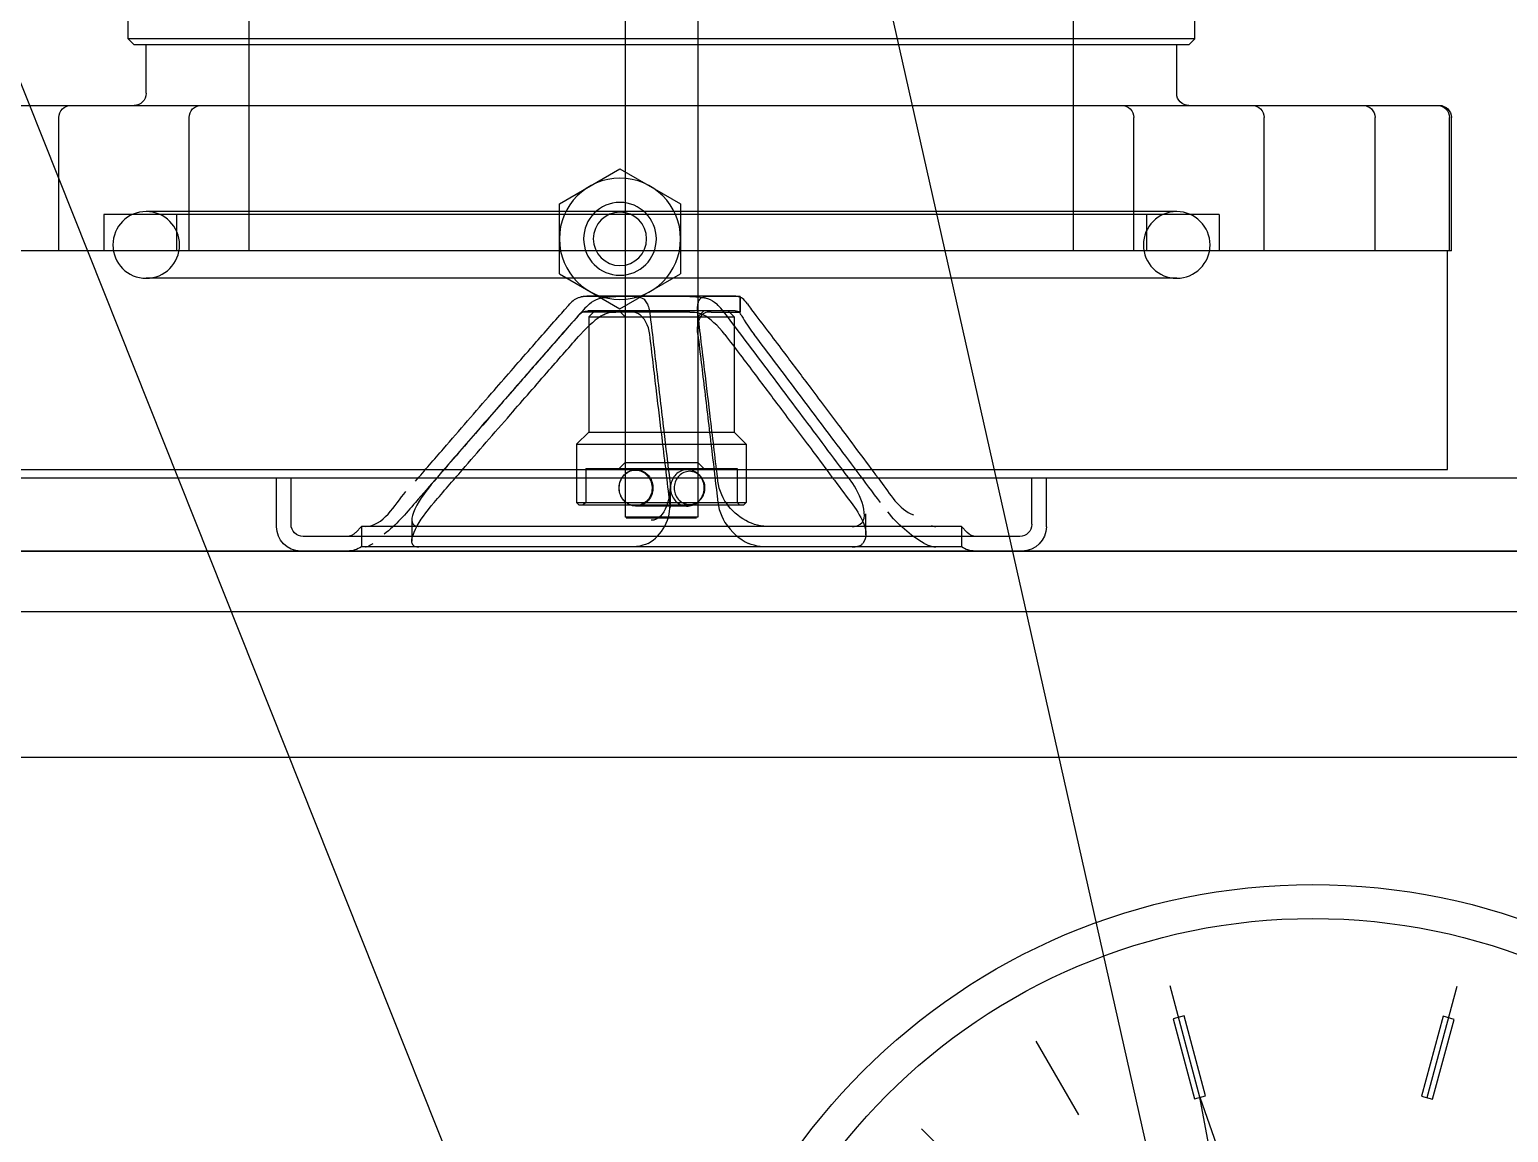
# Model space of a CAD drawing. Header units: millimetres. Extents: x 35720 to 50764, y -47170 to -36532.
# Drawn here: x 40905.2 to 41027.1, y -38259.8 to -38168.9 of the extents above; entities that cross this region are included whole.
import ezdxf

# ---------------------------------------------------------------- set-up
doc = ezdxf.new("R2010")
doc.units = ezdxf.units.MM
doc.header["$LTSCALE"] = 13
doc.linetypes.add('CENTER', pattern=[50.8, 31.75, -6.35, 6.35, -6.35])
doc.layers.get('0').update_dxf_attribs({"color": 1, "linetype": 'CENTER'})
for name, color, linetype in [('01', 7, 'Continuous'), ('08', 1, 'Continuous'), ('3中心线层', 1, 'CENTER'), ('DIM', 4, 'Continuous')]:
    doc.layers.add(name, color=color, linetype=linetype)

# ---------------------------------------------------------------- blocks, each defined once
blk = doc.blocks.new('030534651230.')
at = {"layer": '01', "ltscale": 45.628538}
blk.add_lwpolyline([(62503.94, -30067.18), (62503.94, -30054.18, -0.414214), (62515.94, -30042.18), (63461.94, -30042.18, -0.414214), (63473.94, -30054.18), (63473.94, -30067.18), (63467.94, -30067.18), (63467.94, -30054.18, 0.414214), (63461.94, -30048.18), (62515.94, -30048.18, 0.414214), (62509.94, -30054.18), (62509.94, -30067.18)], format="xyb", close=True, dxfattribs=at)
for points in [[(62582.94, -30048.18), (63394.94, -30048.18), (63394.94, -32198.18), (62582.94, -32198.18)], [(62516.94, -30053.18), (63460.94, -30053.18), (63460.94, -30065.18), (62516.94, -30065.18)]]:
    blk.add_lwpolyline(points, close=True, dxfattribs=at)
blk = doc.blocks.new('压力释放阀2')
at = {"color": 6, "linetype": 'Continuous'}
for p, q in [((-6, 48.97), (-6, -21.93)), ((0, 48.97), (0, -21.93)), ((-37, 0), (-37, 31)), ((31, 0), (31, 31)), ((-47, 17.5), (-47, 23)), ((41, 17.5), (41, 23)), ((-46.5, 17), (-47, 17.5)), ((-47, 17.5), (41, 17.5)), ((40.5, 17), (41, 17.5)), ((-46.5, 17), (40.5, 17)), ((-45.5, 13), (-45.5, 17)), ((39.5, 13), (39.5, 17)), ((-68.16, 0), (-68.16, 11)), ((-68, 0), (-68, 11)), ((61.16, 12), (-67.16, 12)), ((-61.86, 0), (-61.86, 11)), ((-52.71, 0), (-52.71, 11)), ((-41.96, 0), (-41.96, 11)), ((35.96, 0), (35.96, 11)), ((46.71, 0), (46.71, 11)), ((0.42, 6.77), (-4.58, 3.89)), ((5.42, 3.89), (0.42, 6.77)), ((-4.58, 3.89), (-4.58, -1.89)), ((5.42, -1.89), (5.42, 3.89)), ((-49, 3), (-49, 0)), ((-49, 3), (43, 3)), ((-45.5, 3.25), (39.5, 3.25)), ((-43, 3), (-43, 0)), ((37, 3), (37, 0)), ((43, 3), (43, 0)), ((-68.16, 0), (-54, 0)), ((-54, 0), (-22, 0)), ((-22, 0), (62.16, 0)), ((-45.5, -2.25), (39.5, -2.25)), ((0.42, -4.77), (-4.58, -1.89)), ((5.42, -1.89), (0.42, -4.77)), ((-9.5, -3.76), (-9.5, -5.03)), ((-9.5, -3.76), (-7.09, -3.76)), ((-9.46, -3.76), (-9.46, -5.04)), ((-9.15, -3.73), (3.15, -3.73)), ((-5.98, -4.74), (-5.98, -6.49)), ((-5.33, -3.76), (3.42, -3.76)), ((5.22, -5.12), (4.99, -4.85)), ((-7.09, -5.03), (-9.5, -5.03)), ((-9.07, -4.93), (3.07, -4.93)), ((-8.5, -4.93), (-9, -5.43)), ((-9, -5.43), (-9, -14.93)), ((3, -5.43), (-9, -5.43)), ((-6, -5.43), (-6.5, -4.93)), ((-5.33, -5.03), (3.42, -5.03)), ((0, -5.43), (0.5, -4.93)), ((2.5, -4.93), (3, -5.43)), ((3, -5.43), (3, -14.93)), ((3.8, -5.25), (3.99, -5.47)), ((3.99, -5.47), (4.74, -6.33)), ((4.74, -6.33), (5.22, -6.88)), ((-9, -14.93), (-10, -15.93)), ((3, -14.93), (-9, -14.93)), ((3, -14.93), (4, -15.93)), ((-10, -15.93), (-10, -20.73)), ((4, -15.93), (-10, -15.93)), ((4, -15.93), (4, -20.73)), ((-9.25, -17.93), (-9.25, -20.73)), ((3.25, -17.93), (-9.25, -17.93)), ((-6, -17.43), (-6.5, -17.93)), ((0, -17.43), (-6, -17.43)), ((-5.14, -18.03), (-0.91, -18.03)), ((0, -17.43), (0.5, -17.93)), ((3.25, -17.93), (3.25, -20.73)), ((-34.75, -22.73), (-34.75, -18.73)), ((-34.75, -18.73), (28.75, -18.73)), ((-33.55, -22.53), (-33.55, -18.73)), ((-6.17, -18.52), (-6.07, -18.42)), ((-3.71, -19.38), (-3.71, -21.13)), ((27.55, -22.53), (27.55, -18.73)), ((28.75, -22.73), (28.75, -18.73)), ((-9.8, -20.93), (-10, -20.73)), ((4, -20.73), (-10, -20.73)), ((-9.25, -20.73), (-9.45, -20.93)), ((-6.17, -20.54), (-6.07, -20.64)), ((0.03, -20.64), (0.11, -20.55)), ((3.25, -20.73), (3.45, -20.93)), ((3.8, -20.93), (4, -20.73)), ((-19.82, -21.66), (-19.82, -23.41)), ((3.8, -20.93), (-9.8, -20.93)), ((-6, -21.93), (0, -21.93)), ((-5.14, -21.03), (-0.91, -21.03)), ((-27.75, -22.7), (-28.22, -23.21)), ((-27.75, -22.7), (-27.75, -24.39)), ((-27.75, -22.7), (21.75, -22.7)), ((-5.9, -22.03), (-0.1, -22.03)), ((17.59, -22.16), (17.59, -23.92)), ((21.75, -22.7), (21.75, -24.39)), ((21.75, -22.7), (22.22, -23.21)), ((-32.55, -23.53), (26.55, -23.53)), ((-27.75, -24.39), (21.75, -24.39)), ((-32.75, -24.73), (26.75, -24.73))]:
    blk.add_line(p, q, dxfattribs=at)
for points in [[(-10.1, -4.36), (-10.17, -4.48), (-10.26, -4.6), (-10.35, -4.72), (-10.44, -4.85), (-10.54, -4.99), (-10.64, -5.12)], [(-10.1, -4.36), (-9.99, -4.22), (-9.89, -4.1), (-9.79, -4), (-9.69, -3.92), (-9.61, -3.86), (-9.54, -3.82), (-9.5, -3.79), (-9.46, -3.77), (-9.46, -3.76), (-9.47, -3.76)], [(-8.22, -5.12), (-8.11, -4.99), (-8, -4.85), (-7.89, -4.72), (-7.78, -4.6), (-7.67, -4.48), (-7.56, -4.36)], [(-5.33, -3.76), (-5.58, -3.76), (-5.83, -3.77), (-6.07, -3.79), (-6.32, -3.82), (-6.56, -3.86), (-6.79, -3.92), (-7.01, -4), (-7.21, -4.1), (-7.39, -4.22), (-7.56, -4.36)], [(-7.09, -3.76), (-6.89, -3.76), (-6.72, -3.77), (-6.56, -3.79), (-6.42, -3.82), (-6.31, -3.86), (-6.21, -3.92), (-6.13, -4), (-6.07, -4.1), (-6.03, -4.22), (-6, -4.36)], [(-6, -5.12), (-5.99, -4.99), (-5.98, -4.85), (-5.98, -4.72), (-5.98, -4.6), (-5.99, -4.48), (-6, -4.36)], [(-1.84, -4.36), (-1.89, -4.48), (-1.93, -4.6), (-1.96, -4.72), (-1.99, -4.85), (-2.02, -4.99), (-2.04, -5.12)], [(-1.84, -4.36), (-1.8, -4.27), (-1.75, -4.18), (-1.69, -4.1), (-1.62, -4.03), (-1.54, -3.97), (-1.45, -3.92)], [(-1.45, -3.92), (-1.3, -3.86), (-1.14, -3.82), (-0.95, -3.79), (-0.75, -3.77), (-0.54, -3.76), (-0.3, -3.76)], [(2.94, -4.36), (2.77, -4.22), (2.58, -4.1), (2.37, -4), (2.15, -3.92), (1.92, -3.86), (1.68, -3.82), (1.45, -3.79), (1.22, -3.77), (0.99, -3.76), (0.77, -3.76)], [(2.94, -4.36), (3.06, -4.48), (3.18, -4.6), (3.31, -4.72), (3.43, -4.85), (3.55, -4.99), (3.68, -5.12)], [(3.42, -3.76), (3.47, -3.76), (3.54, -3.77), (3.63, -3.79), (3.74, -3.82), (3.86, -3.86), (3.99, -3.92)], [(3.99, -3.92), (4.09, -3.97), (4.19, -4.03), (4.28, -4.1), (4.38, -4.18), (4.47, -4.27), (4.56, -4.36)], [(4.99, -4.85), (4.66, -4.48), (4.56, -4.36)], [(-9.57, -5.25), (-9.64, -5.38), (-9.73, -5.53), (-9.83, -5.71), (-9.95, -5.91), (-10.1, -6.12), (-10.26, -6.36), (-10.44, -6.61), (-10.64, -6.88)], [(-9.57, -5.25), (-9.53, -5.18), (-9.5, -5.12), (-9.47, -5.08), (-9.46, -5.05), (-9.46, -5.03), (-9.47, -5.03)], [(-8.22, -6.88), (-8, -6.61), (-7.78, -6.36), (-7.56, -6.12), (-7.33, -5.91), (-7.1, -5.71), (-6.87, -5.53), (-6.65, -5.38), (-6.43, -5.25)], [(-7.09, -5.03), (-6.93, -5.03), (-6.78, -5.05), (-6.65, -5.08), (-6.54, -5.12), (-6.45, -5.18), (-6.37, -5.25)], [(-5.33, -5.03), (-5.53, -5.03), (-5.73, -5.05), (-5.93, -5.08), (-6.11, -5.12), (-6.27, -5.18), (-6.43, -5.25)], [(-6, -6.88), (-5.98, -6.61), (-5.98, -6.36), (-6, -6.12), (-6.05, -5.91), (-6.1, -5.71), (-6.18, -5.53), (-6.27, -5.38), (-6.37, -5.25)], [(-2.04, -6.88), (-1.99, -6.6), (-1.92, -6.33), (-1.83, -6.08), (-1.72, -5.86), (-1.59, -5.65), (-1.45, -5.47)], [(-1.45, -5.47), (-1.41, -5.43), (-1.37, -5.39), (-1.34, -5.35), (-1.3, -5.31), (-1.26, -5.28), (-1.22, -5.25)], [(-1.22, -5.25), (-1.11, -5.18), (-0.98, -5.12), (-0.84, -5.08), (-0.68, -5.05), (-0.5, -5.03), (-0.3, -5.03)], [(1.79, -5.25), (1.64, -5.18), (1.48, -5.12), (1.31, -5.08), (1.14, -5.05), (0.96, -5.03), (0.77, -5.03)], [(1.79, -5.25), (2.01, -5.38), (2.23, -5.53), (2.46, -5.71), (2.7, -5.91), (2.94, -6.12), (3.18, -6.36), (3.43, -6.61), (3.68, -6.88)], [(3.42, -5.03), (3.46, -5.03), (3.52, -5.05), (3.58, -5.08), (3.65, -5.12), (3.72, -5.18), (3.8, -5.25)], [(-6.25, -18.6), (-6.17, -18.51), (-6.08, -18.43), (-5.98, -18.36), (-5.88, -18.3), (-5.77, -18.25), (-5.66, -18.21), (-5.55, -18.19), (-5.43, -18.17), (-5.31, -18.16), (-5.2, -18.17), (-5.08, -18.19), (-4.96, -18.22), (-4.85, -18.26), (-4.75, -18.31), (-4.65, -18.37), (-4.55, -18.45), (-4.46, -18.53), (-4.38, -18.62), (-4.3, -18.72), (-4.24, -18.82), (-4.18, -18.93), (-4.14, -19.05), (-4.1, -19.17), (-4.07, -19.29), (-4.06, -19.41), (-4.05, -19.54), (-4.06, -19.66), (-4.08, -19.79), (-4.1, -19.91), (-4.14, -20.03), (-4.19, -20.15), (-4.25, -20.26), (-4.31, -20.36), (-4.39, -20.46)], [(-6.16, -18.51), (-6.07, -18.42), (-5.98, -18.34), (-5.88, -18.26), (-5.77, -18.2), (-5.66, -18.14), (-5.55, -18.1), (-5.43, -18.06), (-5.31, -18.04), (-5.19, -18.03), (-5.07, -18.03), (-4.95, -18.04), (-4.83, -18.07), (-4.71, -18.1), (-4.6, -18.15), (-4.49, -18.2), (-4.38, -18.27), (-4.28, -18.34), (-4.19, -18.43), (-4.1, -18.52), (-4.03, -18.62), (-3.96, -18.73), (-3.9, -18.84), (-3.85, -18.96), (-3.81, -19.09), (-3.77, -19.21), (-3.75, -19.34), (-3.74, -19.47), (-3.74, -19.6), (-3.76, -19.73), (-3.78, -19.86), (-3.81, -19.99), (-3.85, -20.11), (-3.9, -20.23), (-3.97, -20.34), (-4.04, -20.45), (-4.11, -20.55)], [(0.06, -18.45), (-0.06, -18.34), (-0.15, -18.27), (-0.26, -18.2), (-0.37, -18.15), (-0.48, -18.1), (-0.6, -18.07), (-0.72, -18.04), (-0.84, -18.03), (-0.96, -18.03), (-1.08, -18.04), (-1.2, -18.06), (-1.32, -18.1), (-1.44, -18.14), (-1.55, -18.2), (-1.65, -18.26), (-1.75, -18.34), (-1.84, -18.42), (-1.93, -18.51)], [(-0.03, -18.37), (-0.13, -18.3), (-0.23, -18.23), (-0.34, -18.18), (-0.45, -18.13), (-0.56, -18.1), (-0.68, -18.08), (-0.8, -18.06), (-0.92, -18.06), (-1.03, -18.07), (-1.15, -18.09), (-1.26, -18.13), (-1.38, -18.17), (-1.49, -18.22), (-1.59, -18.29), (-1.69, -18.36), (-1.78, -18.44), (-1.86, -18.53)], [(-8.24, -20.61), (-8.1, -20.35), (-7.97, -20.09), (-7.86, -19.82), (-7.77, -19.54), (-7.7, -19.26), (-7.66, -18.97)], [(-4.39, -20.46), (-4.47, -20.55), (-4.56, -20.63), (-4.66, -20.7), (-4.76, -20.76), (-4.87, -20.81), (-4.98, -20.85), (-5.1, -20.87), (-5.21, -20.89), (-5.33, -20.9), (-5.45, -20.89), (-5.56, -20.87), (-5.68, -20.84), (-5.79, -20.8), (-5.9, -20.75), (-6, -20.68), (-6.09, -20.61), (-6.18, -20.53), (-6.27, -20.44), (-6.34, -20.34), (-6.41, -20.24), (-6.46, -20.13), (-6.51, -20.01), (-6.54, -19.89), (-6.57, -19.77), (-6.59, -19.65), (-6.59, -19.52), (-6.58, -19.4), (-6.57, -19.27), (-6.54, -19.15), (-6.5, -19.03), (-6.45, -18.91), (-6.4, -18.8), (-6.33, -18.7), (-6.25, -18.6)], [(-4.11, -20.55), (-4.2, -20.64), (-4.29, -20.72), (-4.39, -20.8), (-4.5, -20.86), (-4.61, -20.92), (-4.72, -20.96), (-4.84, -21), (-4.96, -21.02), (-5.08, -21.03), (-5.2, -21.03), (-5.32, -21.02), (-5.44, -20.99), (-5.56, -20.96), (-5.68, -20.91), (-5.79, -20.86), (-5.89, -20.79), (-5.99, -20.72), (-6.08, -20.63), (-6.17, -20.54), (-6.25, -20.44), (-6.31, -20.33), (-6.37, -20.22), (-6.43, -20.1), (-6.47, -19.97), (-6.5, -19.85), (-6.52, -19.72), (-6.53, -19.59), (-6.53, -19.46), (-6.52, -19.33), (-6.49, -19.2), (-6.46, -19.07), (-6.42, -18.95), (-6.37, -18.83), (-6.31, -18.72), (-6.24, -18.61), (-6.16, -18.51)], [(-1.93, -18.51), (-2.01, -18.61), (-2.08, -18.72), (-2.14, -18.83), (-2.19, -18.95), (-2.23, -19.07), (-2.27, -19.2), (-2.29, -19.33), (-2.3, -19.46), (-2.3, -19.59), (-2.29, -19.72), (-2.27, -19.85), (-2.24, -19.97), (-2.2, -20.1), (-2.15, -20.22), (-2.09, -20.33), (-2.02, -20.44), (-1.94, -20.54), (-1.85, -20.63), (-1.76, -20.72), (-1.66, -20.79), (-1.56, -20.86), (-1.45, -20.91), (-1.33, -20.96), (-1.22, -20.99), (-1.1, -21.02), (-0.98, -21.03), (-0.85, -21.03), (-0.73, -21.02), (-0.61, -21), (-0.5, -20.96), (-0.38, -20.92), (-0.27, -20.86), (-0.17, -20.8), (-0.07, -20.72)], [(-1.86, -18.53), (-1.94, -18.63), (-2.01, -18.73), (-2.07, -18.85), (-2.12, -18.96), (-2.16, -19.08), (-2.19, -19.2), (-2.21, -19.33), (-2.23, -19.46), (-2.23, -19.59), (-2.22, -19.71), (-2.2, -19.84), (-2.17, -19.97), (-2.13, -20.09), (-2.08, -20.2), (-2.02, -20.31), (-1.95, -20.42), (-1.87, -20.52), (-1.79, -20.61), (-1.7, -20.69), (-1.6, -20.76), (-1.5, -20.83), (-1.39, -20.88), (-1.28, -20.93), (-1.17, -20.96), (-1.05, -20.98), (-0.93, -21), (-0.81, -21), (-0.69, -20.99), (-0.58, -20.96), (-0.46, -20.93), (-0.35, -20.89), (-0.24, -20.84), (-0.14, -20.77), (-0.04, -20.7)], [(0.11, -20.55), (0.19, -20.45), (0.26, -20.34), (0.32, -20.23), (0.38, -20.11), (0.42, -19.99), (0.45, -19.86), (0.47, -19.73), (0.48, -19.6), (0.48, -19.47), (0.47, -19.34), (0.45, -19.21), (0.42, -19.09), (0.38, -18.96), (0.33, -18.84), (0.27, -18.73), (0.2, -18.62), (0.12, -18.52), (0.04, -18.43)], [(0.14, -20.53), (0.21, -20.43), (0.28, -20.32), (0.34, -20.21), (0.39, -20.1), (0.43, -19.98), (0.47, -19.85), (0.49, -19.73), (0.5, -19.6), (0.5, -19.47), (0.49, -19.35), (0.47, -19.22), (0.44, -19.09), (0.4, -18.97), (0.35, -18.86), (0.29, -18.75), (0.22, -18.64), (0.14, -18.54), (0.06, -18.45)], [(15.75, -18.97), (15.99, -19.26), (16.22, -19.54), (16.43, -19.82), (16.63, -20.09), (16.81, -20.35), (16.98, -20.61)], [(-7.66, -20.73), (-7.7, -21.02), (-7.77, -21.3), (-7.86, -21.58), (-7.97, -21.85), (-8.1, -22.11), (-8.24, -22.37)], [(-0.07, -20.72), (0.05, -20.62), (0.14, -20.53)], [(16.98, -22.37), (16.81, -22.11), (16.63, -21.85), (16.43, -21.57), (16.22, -21.3), (15.99, -21.02), (15.75, -20.73)], [(16.98, -20.61), (17.18, -20.96), (17.34, -21.27), (17.46, -21.55), (17.54, -21.8), (17.58, -22.02), (17.59, -22.21), (17.56, -22.36), (17.5, -22.49), (17.42, -22.58), (17.31, -22.65), (17.17, -22.69), (17.01, -22.7)], [(-25.26, -22.63), (-25.33, -22.65), (-25.4, -22.67), (-25.46, -22.69), (-25.51, -22.7), (-25.57, -22.7), (-25.62, -22.7)], [(-18.73, -22.7), (-18.82, -22.7), (-18.9, -22.7), (-18.98, -22.69), (-19.06, -22.67), (-19.14, -22.65), (-19.21, -22.63)], [(-8.24, -22.37), (-8.44, -22.66), (-8.66, -22.94), (-8.89, -23.19), (-9.14, -23.42), (-9.39, -23.62), (-9.65, -23.8), (-9.91, -23.96), (-10.17, -24.1)], [(17.57, -24.1), (17.59, -23.96), (17.58, -23.8), (17.55, -23.62), (17.49, -23.42), (17.41, -23.19), (17.29, -22.94), (17.15, -22.66), (16.98, -22.37)], [(-25.26, -24.34), (-25.33, -24.35), (-25.39, -24.37), (-25.46, -24.38), (-25.51, -24.38), (-25.57, -24.39), (-25.62, -24.39)], [(-24.66, -24.1), (-24.76, -24.15), (-24.87, -24.2), (-24.97, -24.24), (-25.07, -24.28), (-25.17, -24.31), (-25.26, -24.34)], [(-19.21, -24.34), (-19.3, -24.31), (-19.38, -24.28), (-19.45, -24.24), (-19.52, -24.2), (-19.57, -24.15), (-19.62, -24.1)], [(-18.73, -24.39), (-18.82, -24.39), (-18.9, -24.38), (-18.99, -24.38), (-19.07, -24.37), (-19.14, -24.35), (-19.21, -24.34)], [(-11.69, -24.39), (-11.42, -24.38), (-11.15, -24.36), (-10.89, -24.32), (-10.64, -24.26), (-10.4, -24.19), (-10.17, -24.1)], [(-1.9, -24.1), (-1.69, -24.19), (-1.46, -24.26), (-1.21, -24.32), (-0.95, -24.36), (-0.68, -24.38), (-0.4, -24.39)], [(17.57, -24.1), (17.53, -24.19), (17.48, -24.26), (17.4, -24.32), (17.3, -24.36), (17.17, -24.38), (17.01, -24.39)], [(21.41, -24.39), (21.35, -24.38), (21.27, -24.36), (21.17, -24.32), (21.05, -24.26), (20.93, -24.19), (20.79, -24.1)]]:
    blk.add_lwpolyline(points, dxfattribs=at)
for centre, radius in [((0.42, 1), 5), ((0.42, 1), 3), ((-45.5, 0.5), 2.75), ((0.42, 1), 2.2), ((39.5, 0.5), 2.75)]:
    blk.add_circle(centre, radius, dxfattribs=at)
for centre, radius, start, end in [((-46.5, 13), 1, 270, 0), ((40.5, 13), 1, 180, 270), ((-67.16, 11), 1, 90, 180), ((-67, 11), 1, 90, 180), ((-60.86, 11), 1, 90, 180), ((-51.71, 11), 1, 90, 180), ((-40.96, 11), 1, 90, 180), ((34.96, 11), 1, 0, 90), ((45.71, 11), 1, 0, 90), ((-9.15, -5.73), 2, 90, 100.0026), ((3.15, -5.73), 2, 71.7887, 90), ((-9.07, -5.93), 1, 90, 115.7364), ((3.07, -5.93), 1, 44.6109, 90), ((-32.75, -22.73), 2, 180, 270), ((-32.55, -22.53), 1, 180, 270), ((26.55, -22.53), 1, 270, 0), ((26.75, -22.73), 2, 270, 0), ((-28.96, -22.53), 1, 270, 316.944), ((-28.87, -22.73), 2, 270, 304.0027), ((22.87, -22.73), 2, 235.9973, 270), ((22.96, -22.53), 1, 223.056, 270)]:
    blk.add_arc(centre, radius, start, end, dxfattribs=at)
for points, knots in [([(-10.64, -5.12), (-11.49, -6.23), (-13.05, -8.29), (-15.47, -11.51), (-18.1, -15.02), (-20.01, -17.57), (-21.06, -18.97)], [0, 0, 0, 0, 0.241429, 0.447439, 0.69788, 1, 1, 1, 1]), ([(-18.64, -18.97), (-17.37, -17.28), (-15.08, -14.21), (-11.61, -9.59), (-9.4, -6.67), (-8.22, -5.12)], [0, 0, 0, 0, 0.366033, 0.66252, 1, 1, 1, 1]), ([(-7.66, -18.97), (-7.46, -17.28), (-7.09, -14.21), (-6.54, -9.6), (-6.19, -6.67), (-6, -5.12)], [0, 0, 0, 0, 0.366766, 0.663444, 1, 1, 1, 1]), ([(-2.04, -5.12), (-2.23, -6.68), (-2.61, -9.9), (-3.16, -14.52), (-3.52, -17.57), (-3.69, -18.97)], [0, 0, 0, 0, 0.338404, 0.697246, 1, 1, 1, 1]), ([(3.68, -5.12), (4.66, -6.23), (6.47, -8.29), (9.28, -11.51), (12.32, -15.02), (14.54, -17.57), (15.75, -18.97)], [0, 0, 0, 0, 0.241599, 0.447625, 0.698008, 1, 1, 1, 1]), ([(17.29, -18.97), (16.52, -18.08), (14.43, -15.66), (11.27, -12.02), (8.02, -8.29), (6.09, -6.09), (5.22, -5.12)], [0, 0, 0, 0, 0.192284, 0.522119, 0.787837, 1, 1, 1, 1]), ([(-21.06, -20.73), (-19.79, -19.03), (-17.5, -15.97), (-14.03, -11.35), (-11.83, -8.43), (-10.64, -6.88)], [0, 0, 0, 0, 0.366033, 0.66252, 1, 1, 1, 1]), ([(-8.22, -6.88), (-9.07, -7.99), (-10.63, -10.05), (-13.05, -13.27), (-15.68, -16.77), (-17.59, -19.33), (-18.64, -20.73)], [0, 0, 0, 0, 0.241429, 0.447439, 0.69788, 1, 1, 1, 1]), ([(-6, -6.88), (-6.19, -8.44), (-6.58, -11.66), (-7.13, -16.28), (-7.49, -19.33), (-7.66, -20.73)], [0, 0, 0, 0, 0.338404, 0.697246, 1, 1, 1, 1]), ([(-3.69, -20.73), (-3.49, -19.04), (-3.12, -15.97), (-2.57, -11.36), (-2.22, -8.43), (-2.04, -6.88)], [0, 0, 0, 0, 0.366766, 0.663444, 1, 1, 1, 1]), ([(15.75, -20.73), (14.98, -19.84), (12.88, -17.42), (9.72, -13.78), (6.47, -10.05), (4.54, -7.85), (3.68, -6.88)], [0, 0, 0, 0, 0.192284, 0.522119, 0.787837, 1, 1, 1, 1]), ([(5.22, -6.88), (6.21, -7.99), (8.01, -10.05), (10.82, -13.27), (13.87, -16.77), (16.08, -19.33), (17.29, -20.73)], [0, 0, 0, 0, 0.241599, 0.447625, 0.698008, 1, 1, 1, 1])]:
    blk.add_open_spline(points, degree=3, knots=knots, dxfattribs=at)
for points in [[(-21.06, -18.97), (-21.84, -20.01), (-22.57, -21.31), (-23.8, -21.75)], [(-19.21, -22.63), (-20.37, -22.21), (-19.38, -19.96), (-18.64, -18.97)], [(-3.69, -18.97), (-3.83, -20.15), (-3.34, -22.2), (-2.15, -22.2)], [(-18.64, -20.73), (-19.34, -21.67), (-20.33, -23.17), (-19.62, -24.1)], [(-11.69, -22.7), (-10.34, -22.7), (-8.95, -21.75), (-8.24, -20.61)], [(-1.9, -24.1), (-3.04, -23.52), (-3.84, -21.99), (-3.69, -20.73)], [(17.29, -20.73), (18.1, -21.66), (18.89, -22.61), (19.88, -23.34)], [(21.41, -22.7), (19.95, -22.7), (19.03, -20.94), (18.07, -19.83)], [(-24.66, -24.1), (-23.52, -23.43), (-22.47, -22.55), (-21.68, -21.5)]]:
    blk.add_open_spline(points, degree=3, dxfattribs=at)
at = {"layer": '3中心线层', "ltscale": 38.869873}
blk.add_lwpolyline([(-67.84, 0), (62.16, 0), (62.16, -18), (-67.84, -18)], close=True, dxfattribs=at)
blk = doc.blocks.new('00320121023.')
for p, q in [((22565.7, -24205.54), (22563.25, -24196.35)), ((22584.44, -24205.56), (22586.91, -24196.38)), ((22552.17, -24200.93), (22555.67, -24207)), ((22572.22, -24240.51), (22565.7, -24205.54)), ((22565.7, -24205.54), (22577.66, -24239.59)), ((22549.46, -24214.88), (22542.74, -24208.15))]:
    blk.add_line(p, q)
for points in [[(22566.15, -24205.42), (22564.4, -24198.84), (22563.49, -24199.08), (22565.24, -24205.66)], [(22584.89, -24205.69), (22586.66, -24199.12), (22585.75, -24198.87), (22583.98, -24205.44)]]:
    blk.add_lwpolyline(points, close=True)
for radius in [52.5, 49.7]:
    blk.add_circle((22575.02, -24240.51), radius)

msp = doc.modelspace()

# ---------------------------------------------------------------- linework, layer by layer
at = {"layer": '08', "color": 3}
for p, q in [((40575.522, -37348.367), (41105.181, -38676.88)), ((40791.593, -37348.367), (41011.019, -38321.88))]:
    msp.add_line(p, q, dxfattribs=at)

# ---------------------------------------------------------------- block references
at = {"layer": '01'}
msp.add_blockref('00320121023.', (18435.998, -14051.365), dxfattribs=at)
at = {"layer": '3中心线层', "xscale": -1}
msp.add_blockref('压力释放阀2', (40954.278, -38187.15), dxfattribs=at)
at = {"layer": 'DIM', "color": 2, "xscale": -1}
msp.add_blockref('030534651230.', (104284.241, -8163.702), dxfattribs=at)

doc.saveas('drawing.dxf')
